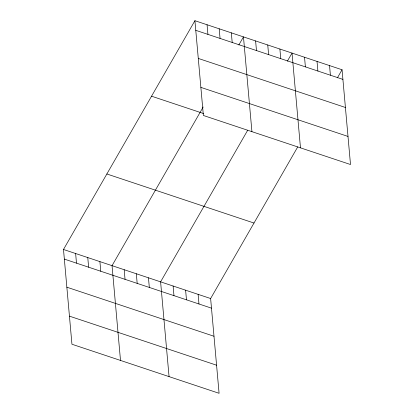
<?xml version="1.0" encoding="UTF-8"?>
<svg xmlns="http://www.w3.org/2000/svg" width="414" height="414" viewBox="0 0 414 414"><rect width="100%" height="100%" fill="white"/><g stroke="black" fill="none" stroke-linecap="round" stroke-linejoin="round"><path stroke-width="0.62" d="M297.723 146.918L210.628 298.53L219.084 393.3L71.948 344.246L63.492 249.476L194.916 20.7L342.052 69.754L350.508 164.524L203.372 115.47L194.916 20.7M203.196 106.993L112.044 265.664L120.505 360.434M238.826 44.976L243.468 36.887L251.929 131.657M247.696 130.239L160.601 281.851L169.057 376.621M287.378 61.163L292.025 53.075L300.481 147.845M337.405 77.842L342.052 69.754M195.775 30.325L342.911 79.379M198.28 58.426L345.416 107.48M200.868 87.375L348.003 136.429M151.545 96.198L203.74 113.596M106.859 173.978L253.994 223.032M63.492 249.476L210.628 298.53M64.351 259.107L211.487 308.156M66.856 287.202L213.991 336.256M69.443 316.151L216.579 365.205M329.544 65.583L330.403 75.213M317.036 61.417L317.895 71.042M304.533 57.246L305.392 66.871M279.885 49.028L280.744 58.653M267.749 44.981L268.608 54.607M255.609 40.934L256.468 50.56M231.333 32.841L232.192 42.466M219.192 28.794L220.051 38.419M207.057 24.747L207.916 34.372M198.12 294.359L198.979 303.99M185.612 290.193L186.471 299.819M173.109 286.022L173.968 295.648M148.46 277.804L149.319 287.435M136.325 273.757L137.184 283.388M124.184 269.711L125.044 279.341M99.909 261.617L100.768 271.248M87.768 257.57L88.627 267.201M75.627 253.523L76.487 263.154"/></g></svg>
